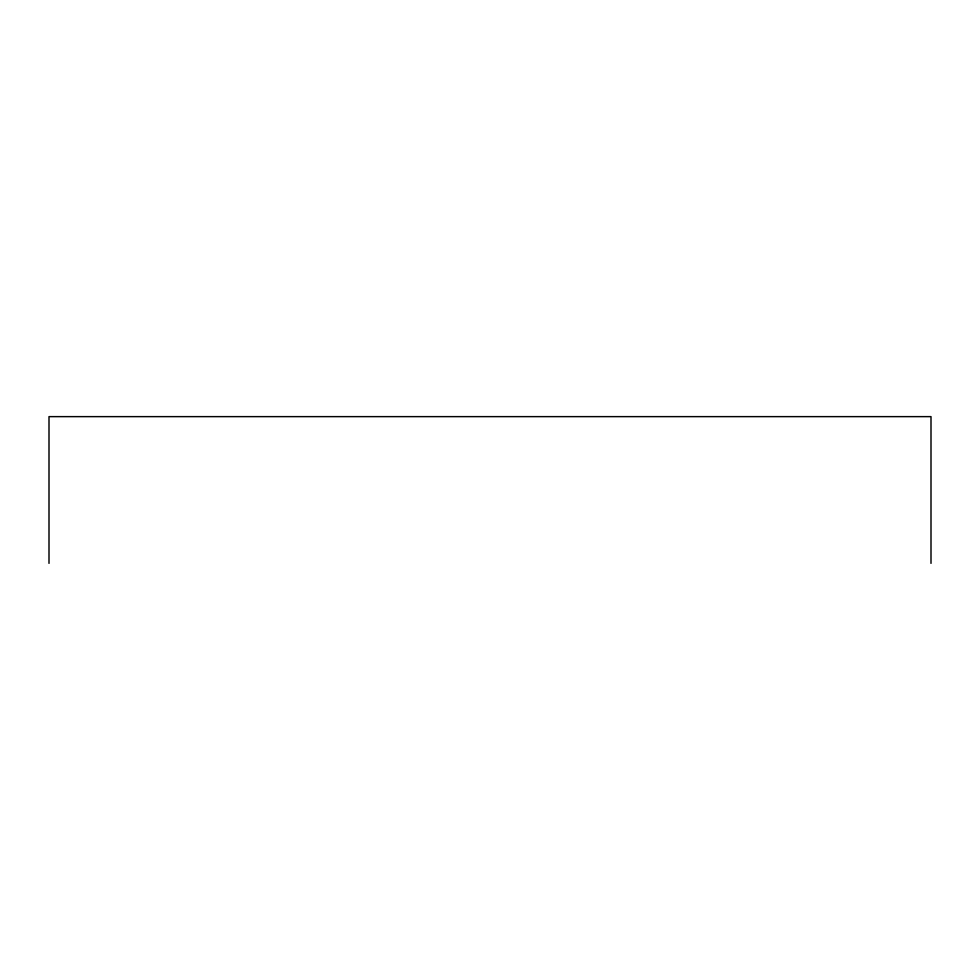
<?xml version="1.0" encoding="UTF-8"?>
<svg xmlns="http://www.w3.org/2000/svg" width="980" height="980" viewBox="0 0 980 980"><rect width="100%" height="100%" fill="white"/><g stroke="black" fill="none" stroke-linecap="round" stroke-linejoin="round"><path stroke-width="1.47" d="M931 563.365L931 416.635L49 416.635L49 563.365"/></g></svg>
